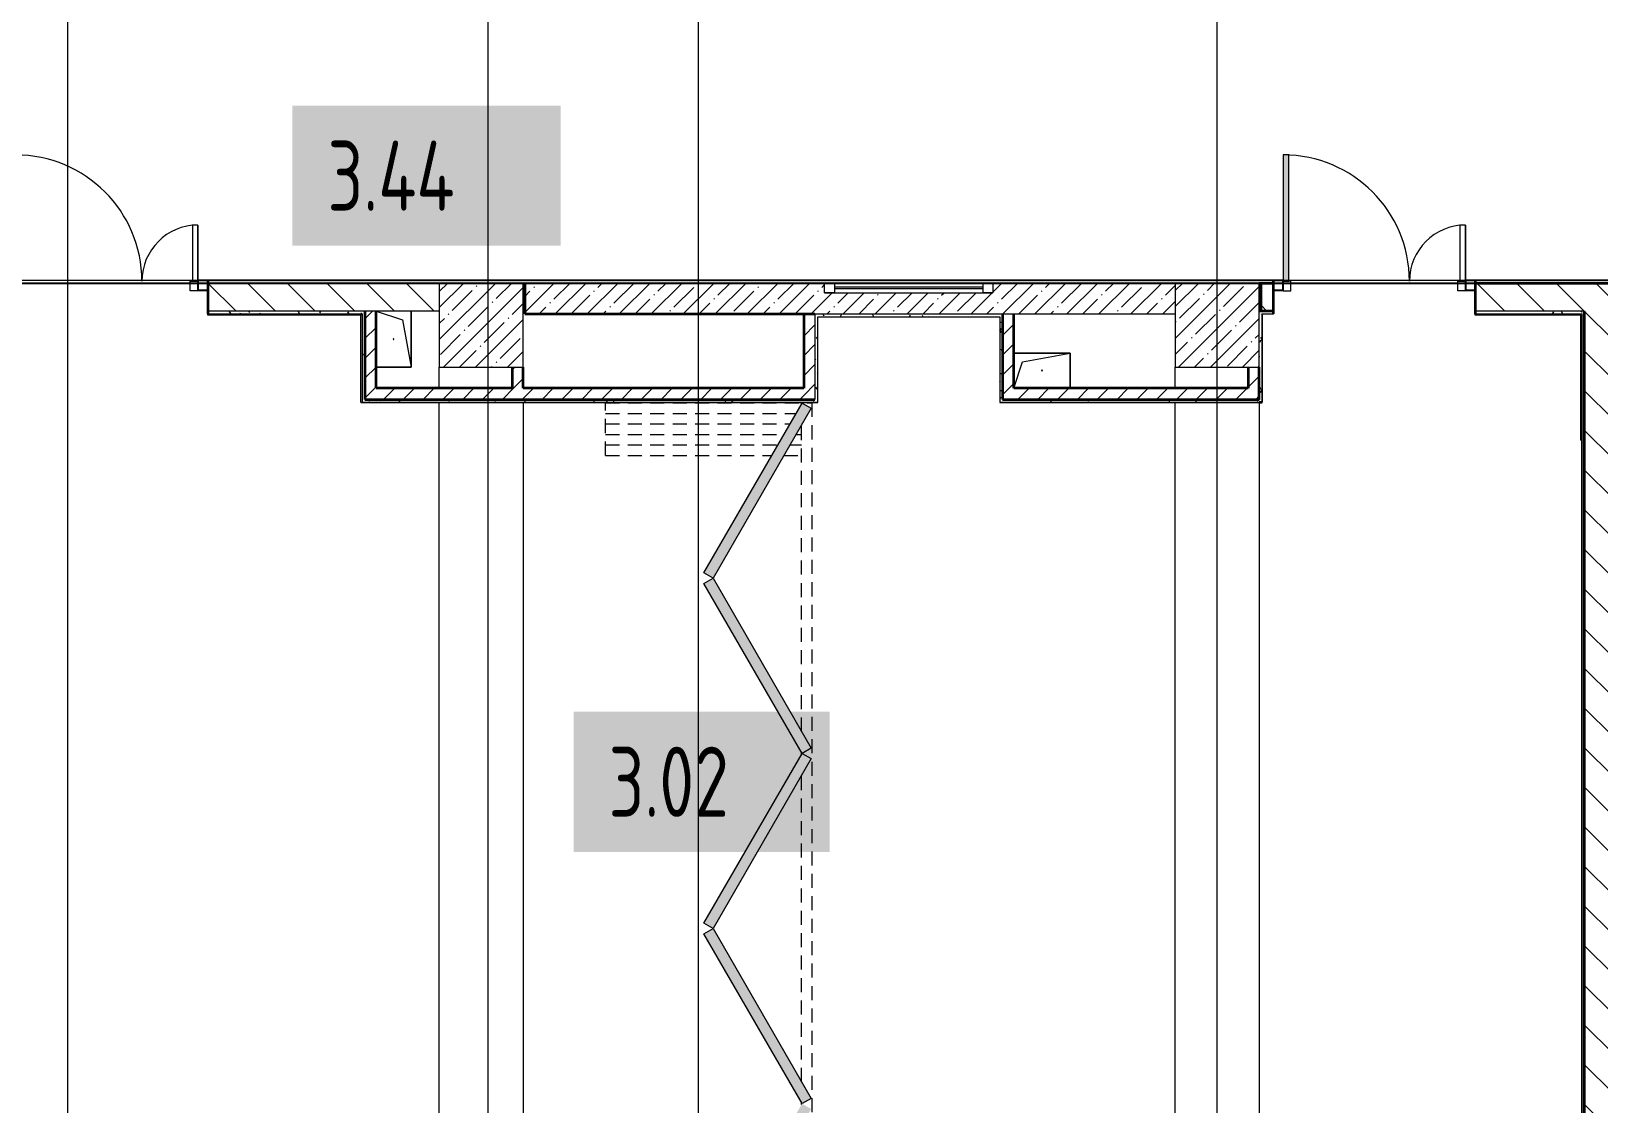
# Model space of a CAD drawing. Header units: millimetres. Extents: x 3914 to 443608, y -156176 to 78197.
# Drawn here: x 329170 to 340350, y -143931 to -136281 of the extents above; entities that cross this region are included whole.
import ezdxf

# ---------------------------------------------------------------- set-up
doc = ezdxf.new("R2010")
doc.units = ezdxf.units.MM
doc.linetypes.add('200_ШТРИХ__ш1_п0_6_', pattern=[160, 100, -60])
doc.layers.add('A-AREA-PATT-3', color=7, linetype='Continuous', lineweight=5, true_color=0xe6fae8, transparency=1)
for name, color, linetype, lineweight in [('A-DETL-GENF', 7, 'Continuous', 9), ('A-DOOR-1', 7, 'Continuous', 5), ('A-FLOR', 7, 'Continuous', 9), ('A-FLOR-PATT-1', 7, 'Continuous', 5), ('A-GENM', 7, 'Continuous', 9), ('A-GLAZ', 7, 'Continuous', 9), ('A-GLAZ-1', 7, 'Continuous', 5), ('A-GLAZ-CWMG', 7, 'Continuous', 9), ('A-GLAZ-CWMG-1', 7, 'Continuous', 25), ('A-WALL', 7, 'Continuous', 5), ('A-WALL-1', 7, 'Continuous', 35), ('I-WALL', 7, 'Continuous', 5), ('S-COLS', 7, 'Continuous', 9), ('S-COLS-1', 7, 'Continuous', 5), ('Оси', 7, 'Continuous', 9)]:
    doc.layers.add(name, color=color, linetype=linetype, lineweight=lineweight)
for name, color, linetype, lineweight, true_color in [('A-DOOR-3', 7, '200_ШТРИХ__ш1_п0_6_', 5, 0xc0c0c0), ('A-DOOR-FRAM-1', 7, 'Continuous', 5, 0xc0c0c0), ('A-WALL-FNSH-1', 9, 'Continuous', 5, 0x808080)]:
    doc.layers.add(name, color=color, linetype=linetype, lineweight=lineweight, true_color=true_color)
doc.styles.add('СПДС', font='ГОСТ тип А.ttf', dxfattribs={"width": 0.9})
pattern_1 = [(135, (315419.7, -145976.68), (-141.4214, -141.4214), [])]
pattern_2 = [(45, (315419.7, -145976.68), (-70.71068, 70.71068), [])]
pattern_3 = [(0, (315419.7, -145976.68), (243.84, 60.96), [20.117, -162.763, 20.117, -162.763, -975.36]), (0, (315419.7, -145976.68), (243.84, 60.96), [-365.76, 20.117, -345.643, 20.117, -162.763, -426.72]), (0, (315419.7, -145976.68), (243.84, 60.96), [-914.4, 20.117, -101.803, 20.117, -284.683]), (120, (315511.14, -145946.2), (-174.71291, 180.69163), [20.117, -162.763, 20.117, -162.763, -975.36]), (120, (315511.14, -145946.2), (-174.71291, 180.69163), [-365.76, 20.117, -345.643, 20.117, -162.763, -426.72]), (120, (315511.14, -145946.2), (-174.71291, 180.69163), [-914.4, 20.117, -101.803, 20.117, -284.683]), (240, (315541.62, -145824.28), (-69.12709, -241.65163), [20.117, -162.763, 20.117, -162.763, -975.36]), (240, (315541.62, -145824.28), (-69.12709, -241.65163), [-365.76, 20.117, -345.643, 20.117, -162.763, -426.72]), (240, (315541.62, -145824.28), (-69.12709, -241.65163), [-914.4, 20.117, -101.803, 20.117, -284.683])]

# ---------------------------------------------------------------- blocks, each defined once
blk = doc.blocks.new('BSC_Колонна _Прямоугольная - 600х600-V607-Объем проектирования 3 этажа')
at = {"layer": 'S-COLS-1'}
h = blk.add_hatch(dxfattribs=at)
h.set_pattern_fill('FP_155', color=256, style=0, pattern_type=2)
h.set_pattern_definition([(45, (-22210, -7600), (-114.0493, 114.0493), []), (45, (-22095.95, -7600), (-114.0493, 114.0493), [201.613, -40.323, 6.706, -33.617])])
h.paths.add_polyline_path([(-300, -300), (300, -300), (300, 300), (-300, 300), (-300, -259)])
for p, q in [((300, 300), (-300, 300)), ((-300, 300), (-300, -300)), ((300, -300), (300, 300)), ((-300, -300), (300, -300))]:
    blk.add_line(p, q, dxfattribs=at)
blk = doc.blocks.new('GM_Отверстие прямоугольное _в плите_ - Отверстие-V609-Объем проектирования 3 этажа')
at = {"layer": 'A-GENM'}
for p, q in [((-200, -125), (-200, 125)), ((-200, 125), (200, 125)), ((200, 125), (-200, 125)), ((-200, 125), (-200, -125)), ((-138, 62), (200, 125)), ((200, 125), (200, -125)), ((200, -125), (200, 125)), ((-200, -125), (-138, 62)), ((200, -125), (-200, -125)), ((-200, -125), (200, -125))]:
    blk.add_line(p, q, dxfattribs=at)
for start, end in [(360, 180), (180, 360)]:
    blk.add_arc((0, 0), 2.5, start, end, dxfattribs=at)
blk = doc.blocks.new('GM_Отверстие прямоугольное _в плите_ - Отверстие-V620-Объем проектирования 3 этажа')
at = {"layer": 'A-GENM'}
for p, q in [((-200, 125), (200, 125)), ((200, 125), (-200, 125)), ((-138, 62), (200, 125)), ((200, 125), (200, -125)), ((200, -125), (200, 125)), ((-200, -125), (-138, 62))]:
    blk.add_line(p, q, dxfattribs=at)
for start, end in [(360, 180), (180, 360)]:
    blk.add_arc((0, 0), 2.5, start, end, dxfattribs=at)
blk = doc.blocks.new('BSC_Колонна _Прямоугольная - 600х600-V630-Объем проектирования 3 этажа')
at = {"layer": 'S-COLS-1'}
h = blk.add_hatch(dxfattribs=at)
h.set_pattern_fill('FP_176', color=256, style=0, pattern_type=2)
h.set_pattern_definition([(45, (-16960, -7600), (-114.0493, 114.0493), []), (45, (-16845.95, -7600), (-114.0493, 114.0493), [201.612, -40.322, 6.706, -33.617])])
h.paths.add_polyline_path([(-300, -300), (300, -300), (300, 300), (-300, 300), (-300, -203)])
for p, q in [((300, 300), (-300, 300)), ((-300, 300), (-300, -300)), ((300, -300), (300, 300)), ((-300, -300), (300, -300))]:
    blk.add_line(p, q, dxfattribs=at)
blk = doc.blocks.new('120_Окно_СКБ_1Ст - 120_Окно_СКБ_1Ст 400х1200 EI30-24228621-Объем проектирования 3 этажа')
at = {"layer": 'A-GLAZ'}
for p, q in [((-600, 40), (-600, 110)), ((-600, 110), (-530, 110)), ((-530, 40), (-600, 40)), ((-530, 110), (-530, 40)), ((530, 40), (530, 110)), ((530, 110), (600, 110)), ((600, 40), (530, 40)), ((600, 110), (600, 40))]:
    blk.add_line(p, q, dxfattribs=at)
at = {"layer": 'A-GLAZ-1'}
for p, q in [((600, 110), (-600, 110)), ((-600, 40), (600, 40)), ((530, 80), (-530, 80)), ((530, 70), (-530, 70))]:
    blk.add_line(p, q, dxfattribs=at)
blk = doc.blocks.new('Прямоугольный импост - 50 x 70 мм-31927764-Объем проектирования 3 этажа')
at = {"layer": 'A-GLAZ-CWMG-1'}
for p, q in [((-70, 35), (0, 35)), ((-70, -35), (-70, 35)), ((0, 35), (0, -35)), ((0, -35), (-70, -35))]:
    blk.add_line(p, q, dxfattribs=at)
blk = doc.blocks.new('Прямоугольный импост - 50 x 70 мм-31701779-Объем проектирования 3 этажа')
at = {"layer": 'A-GLAZ-CWMG-1'}
for p, q in [((0, 35), (-70, 35)), ((-70, 35), (-70, -35)), ((0, -35), (0, 35)), ((-70, -35), (0, -35))]:
    blk.add_line(p, q, dxfattribs=at)

msp = doc.modelspace()

# ---------------------------------------------------------------- hatches: boundary and pattern name
at = {"layer": 'A-AREA-PATT-3'}
h = msp.add_hatch(color=256, dxfattribs=at)
h.paths.add_polyline_path([(334032.8, -145181.3), (334733, -143968.9), (334668, -143931.4), (333967.9, -145143.8)])
h.paths.add_polyline_path([(334032.8, -140182.6), (334733, -138970.2), (334668, -138932.7), (333967.9, -140145.1)])
h.paths.add_polyline_path([(334668, -143930.7), (334733, -143893.2), (334033.1, -142681.4), (334733, -141469.6), (334668.7, -141432.1), (334733, -141394.9), (334032.8, -140182.6), (333967.9, -140220.1), (334667.9, -141432.3), (333967.9, -142644.4), (334031, -142681.9), (333967.9, -142718.4), (334630, -143864.9)])
h.paths.add_polyline_path([(340222.4, -139197.7), (340226.4, -139197.7), (340226.4, -138300.7), (339470.7, -138300.7), (339470.7, -138304.7), (340222.4, -138304.7), (340222.4, -139197.2)])
h.paths.add_polyline_path([(331521.7, -138304.7), (331525.2, -138300.7), (330429, -138300.7), (330429, -138304.7), (331518.5, -138304.7)])
h.paths.add_polyline_path([(331524.8, -138926.7), (331525.7, -138925.7), (331525.7, -138300.7), (331521.7, -138304.7), (331521.7, -138926.7)])
at = {"layer": 'A-FLOR-PATT-1'}
h = msp.add_hatch(color=256, dxfattribs=at)
h.paths.add_polyline_path([(338140.7, -138056.7), (338140.7, -137162.7), (338100.7, -137162.7), (338100.7, -138056.7)])
h.paths.add_polyline_path([(347254.7, -138056.7), (347294.7, -138056.7), (347294.7, -137661.7), (347254.7, -137661.7), (347254.7, -137708.8)])
h.paths.add_polyline_path([(329059, -138056.7), (329099, -138056.4), (329099, -137162.7), (329059, -137162.7), (329059, -138056.5)])
h.paths.add_polyline_path([(346039.7, -138056.7), (346039.7, -137166.7), (345999.7, -137166.7), (345999.7, -138056.7)])
h.paths.add_polyline_path([(320774.7, -138056.7), (320814.7, -138056.7), (320814.7, -137661.7), (320774.7, -137661.7), (320774.7, -137701.5)])
h.paths.add_polyline_path([(319559.7, -138056.7), (319559.7, -137166.7), (319519.7, -137166.7), (319519.7, -138056.7)])
h.paths.add_polyline_path([(353917.8, -137946.7), (353935.7, -137946.7), (353935.7, -137901.7), (352943.2, -137901.7), (352943.2, -137946.7), (353687.5, -137946.7)])
h.paths.add_polyline_path([(353666.1, -135956.7), (353935.7, -135956.7), (353935.7, -135911.7), (352943.2, -135911.7), (352943.2, -135956.7), (353521.2, -135956.7)])
h = msp.add_hatch(color=256, dxfattribs=at)
h.paths.add_polyline_path([(338140.7, -138062.7), (338140.7, -138056.7), (338100.7, -138057.7), (338100.7, -138062.7)])
h.paths.add_polyline_path([(329059, -138062.7), (329099, -138062.7), (329099, -138056.7), (329059, -138058.9), (329059, -138062.1)])
at = {"layer": 'I-WALL'}
h = msp.add_hatch(dxfattribs=at)
h.set_pattern_fill('FP_191', color=256, style=0, pattern_type=2)
h.set_pattern_definition(pattern_3)
h.paths.add_polyline_path([(353939.7, -138076.7), (353938, -138056.7), (348429.7, -138056.7), (348429.7, -138076.7), (353939.2, -138076.7)])
h.paths.add_polyline_path([(345079.7, -138076.7), (345929.7, -138076.7), (345929.7, -138056.7), (342884.7, -138056.7), (342884.7, -138068.7), (342914.7, -138068.7), (342914.7, -138076.7), (344629.4, -138076.7)])
h.paths.add_polyline_path([(340450.4, -138076.7), (341754.7, -138076.7), (341754.7, -138068.7), (341784.7, -138068.7), (341784.7, -138056.7), (339470.7, -138056.7), (339470.7, -138076.7), (340250.4, -138076.7)])
h.paths.add_polyline_path([(337929.7, -138076.7), (338030.7, -138076.7), (338030.7, -138056.7), (330429, -138056.7), (330429, -138076.7), (337329.7, -138076.7)])
h.paths.add_polyline_path([(328989, -138076.7), (328989, -138056.7), (321949.7, -138056.7), (321949.7, -138076.7), (328199.7, -138076.7)])
h.paths.add_polyline_path([(319449.7, -138076.7), (319449.7, -138056.7), (318704.7, -138056.7), (318704.7, -138068.7), (318759.7, -138068.7), (318759.7, -138076.7), (319401.1, -138076.7)])
h.paths.add_polyline_path([(316689.7, -138076.7), (317249.7, -138074.9), (317249.7, -138068.7), (317304.7, -138068.7), (317304.7, -138056.7), (316689.7, -138057.6), (316669.7, -138076.7)])
h.paths.add_polyline_path([(316669.7, -138076.7), (316689.7, -138056.7), (316669.7, -138056.7), (316669.7, -138060.1)])
h = msp.add_hatch(dxfattribs=at)
h.set_pattern_fill('FP_23', color=256, style=0, pattern_type=2)
h.set_pattern_definition(pattern_1)
h.paths.add_polyline_path([(331549.7, -138276.7), (332079.7, -138276.7), (332079.7, -138076.7), (330429, -138076.7), (330429, -138276.7), (331529.7, -138276.7)])
h.paths.add_polyline_path([(327579.7, -138276.7), (327579.7, -138076.7), (326879.7, -138076.7), (326879.7, -138146.7), (326079.7, -138146.7), (326079.7, -138076.7), (323679.7, -138076.7), (323679.7, -138276.7), (327015.6, -138276.7)])
h.paths.add_polyline_path([(322450.7, -138276.7), (323079.7, -138276.7), (323079.7, -138076.7), (321949.7, -138076.7), (321949.7, -138276.7), (322434.7, -138276.7)])
h.paths.add_polyline_path([(328199.7, -138276.7), (328989, -138276.7), (328989, -138076.7), (328179.7, -138076.7), (328179.7, -138276.7)])
h.paths.add_polyline_path([(319401.1, -138276.7), (319449.7, -138276.7), (319449.7, -138076.7), (319169.7, -138076.7), (319169.8, -138276.7), (319377.4, -138276.7)])
h = msp.add_hatch(dxfattribs=at)
h.set_pattern_fill('FP_1', color=256, style=0, pattern_type=2)
h.set_pattern_definition([(45, (315419.7, -145976.68), (-114.0493, 114.0493), []), (45, (315533.75, -145976.68), (-114.0493, 114.0493), [201.612, -40.322, 6.706, -33.617])])
h.paths.add_polyline_path([(337329.7, -138296.7), (337329.7, -138076.7), (336029.2, -138076.7), (336029.2, -138146.7), (334829.2, -138146.7), (334829.2, -138076.7), (332689.7, -138076.7), (332689.7, -138296.7), (336805.6, -138296.7)])
h = msp.add_hatch(dxfattribs=at)
h.set_pattern_fill('FP_23', color=256, style=0, pattern_type=2)
h.set_pattern_definition(pattern_1)
h.paths.add_polyline_path([(340979.7, -138276.7), (340979.7, -138076.7), (339470.7, -138076.7), (339470.7, -138276.7), (340450.4, -138276.7)])
h.paths.add_polyline_path([(338030.7, -138276.7), (338030.7, -138076.7), (337939.7, -138076.7), (337939.7, -138276.7)])
h = msp.add_hatch(dxfattribs=at)
h.set_pattern_fill('FP_191', color=256, style=0, pattern_type=2)
h.set_pattern_definition(pattern_3)
h.paths.add_polyline_path([(331496.7, -138296.7), (331529.7, -138296.7), (331529.7, -138276.7), (330429, -138276.7), (330429, -138296.7), (331474.7, -138296.7)])
h.paths.add_polyline_path([(328200.7, -138296.7), (328989, -138296.7), (328989, -138276.7), (328199.7, -138276.7)])
h = msp.add_hatch(dxfattribs=at)
h.set_pattern_fill('FP_191', color=256, style=0, pattern_type=2)
h.set_pattern_definition(pattern_3)
h.paths.add_polyline_path([(331549.7, -138906.7), (331549.7, -138276.7), (331529.7, -138276.7), (331529.7, -138906.7)])
h = msp.add_hatch(dxfattribs=at)
h.set_pattern_fill('FP_22', color=256, style=0, pattern_type=2)
h.set_pattern_definition(pattern_2)
h.paths.add_polyline_path([(331629.7, -138826.7), (331629.7, -138276.7), (331549.7, -138276.7), (331549.7, -138826.7)])
h = msp.add_hatch(dxfattribs=at)
h.set_pattern_fill('FP_22', color=256, style=0, pattern_type=2)
h.set_pattern_definition(pattern_2)
h.paths.add_polyline_path([(334679.7, -138906.7), (334759.7, -138906.7), (334759.7, -138296.7), (334679.7, -138296.7), (334679.7, -138826.7)])
h = msp.add_hatch(dxfattribs=at)
h.set_pattern_fill('FP_191', color=256, style=0, pattern_type=2)
h.set_pattern_definition(pattern_3)
h.paths.add_polyline_path([(334779.7, -138316.7), (336077.7, -138316.7), (336078.7, -138296.7), (334759.7, -138296.7), (334759.7, -138316.7)])
h = msp.add_hatch(dxfattribs=at)
h.set_pattern_fill('FP_191', color=256, style=0, pattern_type=2)
h.set_pattern_definition(pattern_3)
h.paths.add_polyline_path([(336078.7, -138906.7), (336098.7, -138906.7), (336098.7, -138296.7), (336078.7, -138296.7), (336078.7, -138906.5)])
h = msp.add_hatch(dxfattribs=at)
h.set_pattern_fill('FP_22', color=256, style=0, pattern_type=2)
h.set_pattern_definition(pattern_2)
h.paths.add_polyline_path([(336098.7, -138826.7), (336178.7, -138826.7), (336178.7, -138296.7), (336098.7, -138296.7), (336098.7, -138706.7)])
h = msp.add_hatch(dxfattribs=at)
h.set_pattern_fill('FP_191', color=256, style=0, pattern_type=2)
h.set_pattern_definition(pattern_3)
h.paths.add_polyline_path([(337929.7, -138296.7), (338030.7, -138296.7), (338030.7, -138276.7), (337929.7, -138276.7)])
h.paths.add_polyline_path([(340177.5, -138296.7), (340230.4, -138296.7), (340230.4, -138276.7), (339470.7, -138276.7), (339470.7, -138296.7), (340155.5, -138296.7)])
h = msp.add_hatch(dxfattribs=at)
h.set_pattern_fill('FP_191', color=256, style=0, pattern_type=2)
h.set_pattern_definition(pattern_3)
h.paths.add_polyline_path([(337929.7, -138926.7), (337949.7, -138926.7), (337949.7, -138297.7), (337929.7, -138297.7), (337929.7, -138906.7)])
h = msp.add_hatch(dxfattribs=at)
h.set_pattern_fill('FP_191', color=256, style=0, pattern_type=2)
h.set_pattern_definition(pattern_3)
h.paths.add_polyline_path([(340250.4, -145576.7), (340250.4, -138276.7), (340230.4, -138276.7), (340230.4, -145576.7)])
h = msp.add_hatch(dxfattribs=at)
h.set_pattern_fill('FP_23', color=256, style=0, pattern_type=2)
h.set_pattern_definition(pattern_1)
h.paths.add_polyline_path([(340250.4, -145876.7), (340450.4, -145876.7), (340450.4, -138276.7), (340250.4, -138276.7), (340250.4, -145856.7)])
h = msp.add_hatch(dxfattribs=at)
h.set_pattern_fill('FP_191', color=256, style=0, pattern_type=2)
h.set_pattern_definition(pattern_3)
h.paths.add_polyline_path([(334759.7, -138926.7), (334779.7, -138926.7), (334779.7, -138317.7), (334759.7, -138317.7), (334759.7, -138906.7)])
h = msp.add_hatch(dxfattribs=at)
h.set_pattern_fill('FP_22', color=256, style=0, pattern_type=2)
h.set_pattern_definition(pattern_2)
h.paths.add_polyline_path([(332599.7, -138826.7), (332679.7, -138826.7), (332679.7, -138676.7), (332599.7, -138676.7), (332599.7, -138706.7)])
h = msp.add_hatch(dxfattribs=at)
h.set_pattern_fill('FP_22', color=256, style=0, pattern_type=2)
h.set_pattern_definition(pattern_2)
h.paths.add_polyline_path([(337929.6, -138906.7), (337929.7, -138906.7), (337929.7, -138676.7), (337849.7, -138676.7), (337849.7, -138906.7), (337909.4, -138906.7)])
h = msp.add_hatch(dxfattribs=at)
h.set_pattern_fill('FP_22', color=256, style=0, pattern_type=2)
h.set_pattern_definition(pattern_2)
h.paths.add_polyline_path([(334679.7, -138906.7), (334679.7, -138826.7), (331549.7, -138826.7), (331549.7, -138906.7), (334630, -138906.7)])
h = msp.add_hatch(dxfattribs=at)
h.set_pattern_fill('FP_22', color=256, style=0, pattern_type=2)
h.set_pattern_definition(pattern_2)
h.paths.add_polyline_path([(337849.7, -138906.7), (337849.7, -138826.7), (336098.7, -138826.7), (336098.7, -138906.7), (337329.7, -138906.7)])
h = msp.add_hatch(dxfattribs=at)
h.set_pattern_fill('FP_191', color=256, style=0, pattern_type=2)
h.set_pattern_definition(pattern_3)
h.paths.add_polyline_path([(334630, -138926.7), (334759.7, -138926.7), (334759.7, -138906.7), (331529.7, -138906.7), (331529.7, -138926.7), (332679.7, -138926.7)])
h = msp.add_hatch(dxfattribs=at)
h.set_pattern_fill('FP_191', color=256, style=0, pattern_type=2)
h.set_pattern_definition(pattern_3)
h.paths.add_polyline_path([(337929.7, -138926.7), (337929.6, -138906.7), (336078.7, -138906.7), (336078.7, -138926.7), (337907.6, -138926.7)])

# ---------------------------------------------------------------- linework, layer by layer
msp.add_lwpolyline([(317304.7, -138076.7), (389124.7, -138076.7)])
at = {"layer": 'A-DETL-GENF'}
for p, q in [((338140.7, -137162.7), (338100.7, -137162.7)), ((338100.7, -137162.7), (338100.7, -138057.7)), ((338140.7, -138062.7), (338140.7, -137162.7)), ((330359, -137662.7), (330319, -137662.7)), ((330319, -137662.7), (330319, -138062.7)), ((330359, -138057.7), (330359, -137662.7)), ((339400.7, -137662.7), (339360.7, -137662.7)), ((339360.7, -137662.7), (339360.7, -138062.7)), ((339400.7, -138057.7), (339400.7, -137662.7)), ((330304, -138132.7), (330304, -138062.7)), ((330304, -138062.7), (330359, -138062.7)), ((330319, -138062.7), (330359, -138062.7)), ((338100.7, -138062.7), (338140.7, -138062.7)), ((338155.7, -138062.7), (338100.7, -138062.7)), ((338155.7, -138132.7), (338155.7, -138062.7)), ((339345.7, -138132.7), (339345.7, -138062.7)), ((339345.7, -138062.7), (339400.7, -138062.7)), ((339360.7, -138062.7), (339400.7, -138062.7)), ((330359, -138132.7), (330304, -138132.7)), ((330359, -138127.7), (330359, -138132.7)), ((338100.7, -138127.7), (338100.7, -138132.7)), ((338100.7, -138132.7), (338155.7, -138132.7)), ((339400.7, -138132.7), (339345.7, -138132.7)), ((339400.7, -138127.7), (339400.7, -138132.7))]:
    msp.add_line(p, q, dxfattribs=at)
at = {"layer": 'A-DOOR-1'}
for p, q in [((338100.7, -137162.7), (338100.7, -138057.7)), ((330359, -137662.7), (330359, -138057.7)), ((339400.7, -137662.7), (339400.7, -138057.7))]:
    msp.add_line(p, q, dxfattribs=at)
for centre, radius, start, end in [((329059, -138062.7), 900, 0, 90), ((338100.7, -138062.7), 900, 0, 90), ((330359, -138062.7), 400, 90, 180), ((339400.7, -138062.7), 400, 90, 180)]:
    msp.add_arc(centre, radius, start, end, dxfattribs=at)
at = {"layer": 'A-DOOR-3'}
for p, q in [((333265.5, -138931.7), (334739.7, -138931.7)), ((333265.5, -139306.5), (333265.5, -138931.7)), ((334664.7, -138938.5), (334664.7, -138931.7)), ((334739.7, -145751.7), (334739.7, -138931.7)), ((333265.5, -139006.5), (334625.4, -139006.5)), ((333265.5, -139081.5), (334582.1, -139081.5)), ((333265.5, -139156.5), (334538.8, -139156.5)), ((334625.4, -139156.5), (334664.7, -139156.5)), ((334664.7, -141276.7), (334664.7, -139088.5)), ((333265.5, -139231.5), (334495.5, -139231.5)), ((334582.1, -139231.5), (334664.7, -139231.5)), ((333265.5, -139306.5), (334452.2, -139306.5)), ((334538.8, -139306.5), (334664.7, -139306.5)), ((334664.7, -141437.9), (334664.7, -141426.7)), ((334664.7, -143775), (334664.7, -141587.8)), ((334664.7, -143937.2), (334664.7, -143924.9))]:
    msp.add_line(p, q, dxfattribs=at)
at = {"layer": 'A-DOOR-FRAM-1'}
for p, q in [((333967.9, -140145.1), (334668, -138932.7)), ((334668, -138932.7), (334733, -138970.2)), ((334733, -138970.2), (334032.8, -140182.6)), ((334032.8, -140182.6), (333967.9, -140145.1)), ((333967.9, -140220.1), (334032.8, -140182.6)), ((334032.8, -140182.6), (334733, -141394.9)), ((334668, -141432.4), (333967.9, -140220.1)), ((334733, -141394.9), (334668, -141432.4)), ((333967.9, -142644.4), (334668, -141432.1)), ((334733, -141469.6), (334032.8, -142681.9)), ((334668, -141432.1), (334733, -141469.6)), ((334032.8, -142681.9), (333967.9, -142644.4)), ((333967.9, -142718.4), (334032.8, -142680.9)), ((334668, -143930.7), (333967.9, -142718.4)), ((334032.8, -142680.9), (334733, -143893.2)), ((334733, -143893.2), (334668, -143930.7))]:
    msp.add_line(p, q, dxfattribs=at)
at = {"layer": 'A-FLOR'}
for p, q in [((318729.7, -138056.7), (341834.7, -138056.7)), ((338030.7, -138056.7), (338100.7, -138056.7)), ((337929.7, -138276.7), (337929.7, -138076.7)), ((334779.7, -138316.7), (336077.7, -138316.7)), ((334779.7, -138926.7), (334779.7, -138317.7)), ((336078.7, -138316.7), (336078.7, -138926.7)), ((332079.7, -138826.7), (332079.7, -138676.7)), ((332079.7, -138676.7), (332599.7, -138676.7)), ((337329.7, -138826.7), (337329.7, -138676.7)), ((337329.7, -138676.7), (337849.7, -138676.7)), ((331529.7, -138926.7), (334779.7, -138926.7)), ((332079.7, -145456.7), (332079.7, -138926.7)), ((332679.7, -138926.7), (332679.7, -145456.7)), ((336078.7, -138926.7), (337929.7, -138926.7)), ((337329.7, -145456.7), (337329.7, -138926.7)), ((337929.7, -138926.7), (337929.7, -145456.7)), ((340230.4, -145836.7), (340230.4, -139197.7))]:
    msp.add_line(p, q, dxfattribs=at)
at = {"layer": 'A-WALL'}
for p, q in [((332079.7, -138076.7), (330429, -138076.7)), ((332679.7, -138076.7), (334829.2, -138076.7)), ((337329.7, -138076.7), (336029.2, -138076.7)), ((332079.7, -138276.7), (330429, -138276.7)), ((334759.7, -138296.7), (337329.7, -138296.7)), ((334759.7, -138296.7), (334759.7, -138906.7)), ((337949.7, -138296.7), (338030.7, -138296.7)), ((340250.4, -138276.7), (339470.7, -138276.7)), ((334779.7, -138317.7), (334779.7, -138316.7)), ((336077.7, -138316.7), (336078.7, -138316.7))]:
    msp.add_line(p, q, dxfattribs=at)
at = {"layer": 'A-WALL-1'}
for p, q in [((330429, -138056.7), (330429, -138296.7)), ((338030.7, -138296.7), (338030.7, -138056.7)), ((339470.7, -138056.7), (339470.7, -138296.7)), ((332689.7, -138076.7), (332689.7, -138296.7)), ((337929.7, -138076.7), (338030.7, -138076.7)), ((337939.7, -138076.7), (337939.7, -138276.7)), ((339470.7, -138076.7), (340979.7, -138076.7)), ((331521.7, -138296.7), (331528.7, -138296.7)), ((331549.7, -138276.7), (331549.7, -138906.7)), ((331629.7, -138826.7), (331629.7, -138276.7)), ((332689.7, -138296.7), (334759.7, -138296.7)), ((334679.7, -138296.7), (334679.7, -138826.7)), ((336098.7, -138296.7), (336098.7, -138906.7)), ((336178.7, -138826.7), (336178.7, -138296.7)), ((338030.7, -138276.7), (337929.7, -138276.7)), ((337949.7, -138297.7), (337949.7, -138296.7)), ((340250.4, -145876.7), (340250.4, -138276.7)), ((332599.7, -138676.7), (332599.7, -138826.7)), ((332679.7, -138826.7), (332679.7, -138676.7)), ((337849.7, -138676.7), (337849.7, -138826.7)), ((337929.7, -138906.7), (337929.7, -138676.7)), ((332599.7, -138826.7), (331629.7, -138826.7)), ((334679.7, -138826.7), (332679.7, -138826.7)), ((337849.7, -138826.7), (336178.7, -138826.7)), ((331549.7, -138906.7), (334759.7, -138906.7)), ((336098.7, -138906.7), (337929.7, -138906.7)), ((337929.7, -138926.7), (337949.7, -138926.7))]:
    msp.add_line(p, q, dxfattribs=at)
at = {"layer": 'A-WALL-FNSH-1'}
for p, q in [((338030.7, -138055.7), (330429, -138055.7)), ((330429, -138055.7), (330429, -138056.7)), ((338030.7, -138056.7), (338030.7, -138055.7)), ((341784.7, -138055.7), (339470.7, -138055.7)), ((339470.7, -138055.7), (339470.7, -138056.7)), ((337949.7, -138297.7), (337949.7, -138926.7)), ((338030.7, -138297.7), (337949.7, -138297.7)), ((337950.7, -138927.7), (337950.7, -138297.7)), ((338030.7, -138297.7), (338030.7, -138296.7)), ((334780.7, -138317.7), (336077.7, -138317.7)), ((334780.7, -138927.7), (334780.7, -138317.7)), ((336077.7, -138317.7), (336077.7, -138927.7)), ((331521.7, -138926.7), (331521.7, -138927.7)), ((331521.7, -138927.7), (334780.7, -138927.7)), ((336077.7, -138927.7), (337950.7, -138927.7)), ((340229.4, -139197.7), (340229.4, -145836.7))]:
    msp.add_line(p, q, dxfattribs=at)
at = {"layer": 'I-WALL'}
for p, q in [((330429, -138296.7), (331521.7, -138296.7)), ((330429, -138304.7), (330429, -138296.7)), ((331529.7, -138296.7), (331528.7, -138296.7)), ((331529.7, -138296.7), (331529.7, -138926.7)), ((339470.7, -138296.7), (340230.4, -138296.7)), ((339470.7, -138304.7), (339470.7, -138296.7)), ((340230.4, -138296.7), (340230.4, -139197.7)), ((331521.7, -138304.7), (330429, -138304.7)), ((331521.7, -138926.7), (331521.7, -138304.7)), ((340222.4, -138304.7), (339470.7, -138304.7)), ((340222.4, -139197.7), (340222.4, -138304.7)), ((331528.7, -138926.7), (331529.7, -138926.7)), ((340222.4, -139197.7), (340229.4, -139197.7))]:
    msp.add_line(p, q, dxfattribs=at)
at = {"layer": 'Оси'}
for points in [[(329429.7, -147882.9), (329429.7, -142882.9), (329429.7, -123578.6), (329429.7, -118578.6)], [(332429.7, -147882.9), (332429.7, -142882.9), (332429.7, -123578.6), (332429.7, -118578.6)], [(333929.7, -147882.9), (333929.7, -142882.9), (333929.7, -123578.6), (333929.7, -118578.6)], [(337629.7, -147882.9), (337629.7, -142882.9), (337629.7, -123578.6), (337629.7, -118578.6)]]:
    msp.add_lwpolyline(points, dxfattribs=at)

# ---------------------------------------------------------------- block references
at = {"layer": 'A-GENM', "rotation": 270.0000000000001}
msp.add_blockref('GM_Отверстие прямоугольное _в плите_ - Отверстие-V620-Объем проектирования 3 этажа', (331754.7, -138476.7), dxfattribs=at)
at = {"layer": 'A-GENM'}
msp.add_blockref('GM_Отверстие прямоугольное _в плите_ - Отверстие-V609-Объем проектирования 3 этажа', (336379.7, -138700.7), dxfattribs=at)
at = {"layer": 'A-GLAZ', "color": 3}
msp.add_blockref('120_Окно_СКБ_1Ст - 120_Окно_СКБ_1Ст 400х1200 EI30-24228621-Объем проектирования 3 этажа', (335429.2, -138186.7), dxfattribs=at)
at = {"layer": 'A-GLAZ-CWMG', "extrusion": (0, 0, -1), "rotation": 180}
for p in [(-330429, -138092.7), (-339470.7, -138092.7)]:
    msp.add_blockref('Прямоугольный импост - 50 x 70 мм-31927764-Объем проектирования 3 этажа', p, dxfattribs=at)
at = {"layer": 'A-GLAZ-CWMG', "rotation": 180}
msp.add_blockref('Прямоугольный импост - 50 x 70 мм-31701779-Объем проектирования 3 этажа', (338030.7, -138092.7), dxfattribs=at)
at = {"layer": 'S-COLS'}
for name, p in [('BSC_Колонна _Прямоугольная - 600х600-V630-Объем проектирования 3 этажа', (332379.7, -138376.7)), ('BSC_Колонна _Прямоугольная - 600х600-V607-Объем проектирования 3 этажа', (337629.7, -138376.7))]:
    msp.add_blockref(name, p, dxfattribs=at)

# ---------------------------------------------------------------- texts
at = {"char_height": 500, "attachment_point": 1, "style": 'СПДС', "bg_fill": 1, "box_fill_scale": 1.5, "bg_fill_color": 7, "bg_fill_true_color": 16777215, "bg_fill_transparency": 0}
for s, insert, width in [('3.44', (331282.7, -137061.1), 1414.177), ('3.02', (333287.8, -141384.7), 1327.594)]:
    msp.add_mtext(s, dxfattribs=dict(at, insert=insert, width=width))

doc.saveas('drawing.dxf')
